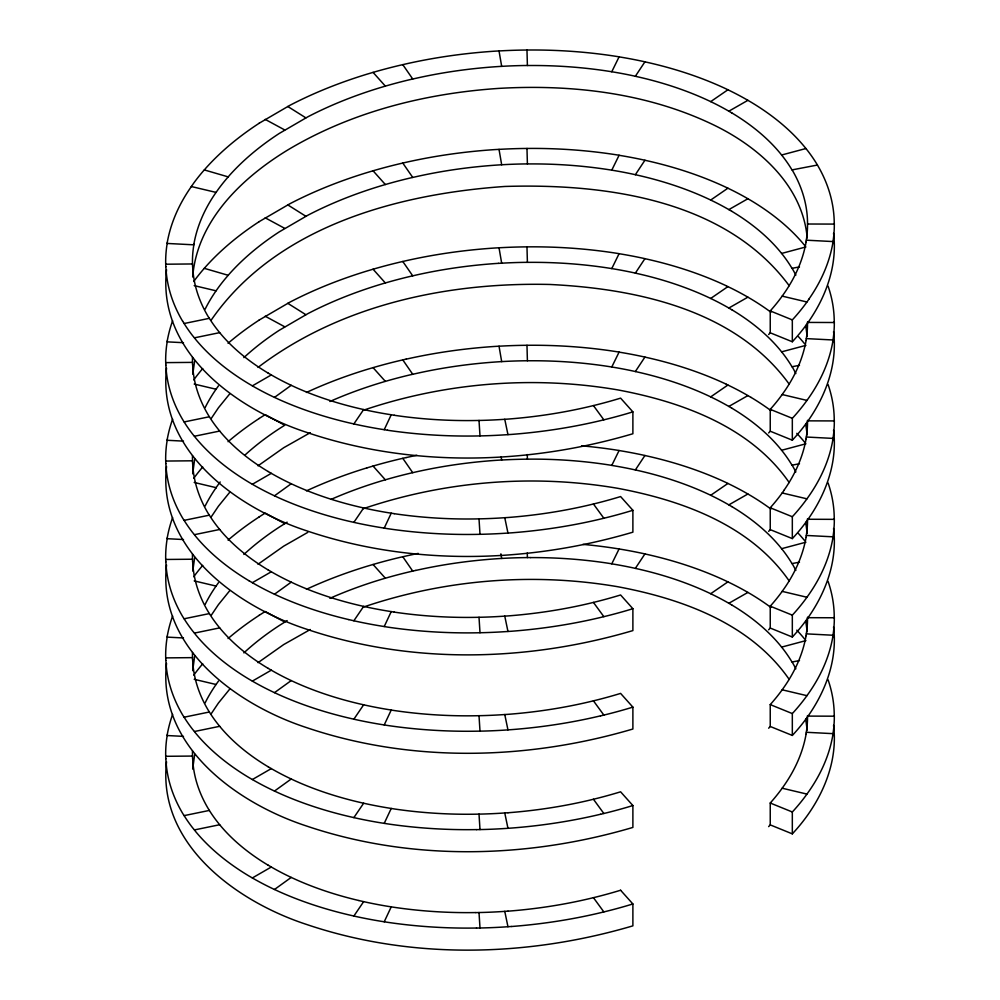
<?xml version="1.0" encoding="UTF-8"?>
<svg xmlns="http://www.w3.org/2000/svg" width="1000" height="1000" viewBox="0 0 1000 1000"><rect width="100%" height="100%" fill="white"/><g stroke="black" fill="none" stroke-linecap="round" stroke-linejoin="round"><path stroke-width="1.5" d="M807.537 321.912L807.5 325.613A308.738 178.25 0 0 1 806.587 336.75L806.012 340.462M807.537 420.325L807.5 424.038A308.738 178.25 0 0 1 806.587 435.163L806.012 438.888M807.537 518.75L807.5 522.45A308.738 178.25 0 0 1 806.587 533.587L806.012 537.3M807.537 617.175L807.5 620.875A308.738 178.25 0 0 1 806.587 632L806.012 635.725M807.537 715.588L807.5 719.287A308.738 178.25 0 0 1 806.587 730.425L806.012 734.137M834.325 223.412L834.287 227.438A335.525 193.713 0 0 1 833.288 239.537L832.663 243.575M834.325 321.838L834.287 325.863A335.525 193.713 0 0 1 833.288 337.962L832.663 342M834.325 420.25L834.287 424.275A335.525 193.713 0 0 1 833.288 436.375L832.663 440.412M834.325 518.675L834.287 522.7A335.525 193.713 0 0 1 833.288 534.8L832.663 538.837M834.325 617.087L834.287 621.112A335.525 193.713 0 0 1 833.288 633.212L832.663 637.25M834.325 715.512L834.287 719.538A335.525 193.713 0 0 1 833.288 731.637L832.663 735.675M192.675 277C197.125 220.387 242.425 177.425 288.35 149.613C351.763 111.825 425.238 93.375 498.462 88.413C571.675 84.138 647.463 92.875 714.062 125.138C758.763 146.85 802.725 185.475 807.2 237.987M192.775 374.188L194.7 360.562M192.675 473.837L194.7 458.975M192.775 571.025L194.7 557.4M192.675 670.675L194.7 655.812M192.675 769.1L194.7 754.237M166.55 269.713C157.1 352.238 236.838 409.55 306.537 432.337C411.425 467.812 527.312 464.925 632.888 433.75L632.888 411.875L620.6 398.137A345.75 199.613 0 0 1 596.5 404.825L590.363 406.325A329.538 190.263 0 0 1 507.987 419.087L501.538 419.5A311.8 180.012 0 0 1 482.225 420.375L475.8 420.513A294.025 169.762 0 0 1 394.225 415.275M166.55 368.125C157.1 450.662 236.838 507.975 306.537 530.763C411.425 566.237 527.312 563.337 632.888 532.175L632.888 510.3L620.6 496.562A345.75 199.613 0 0 1 596.5 503.25L590.363 504.738A329.538 190.263 0 0 1 507.987 517.5L501.538 517.913A311.8 180.012 0 0 1 482.225 518.787L475.8 518.925A294.025 169.762 0 0 1 394.225 513.688M166.55 466.55C157.1 549.075 236.838 606.388 306.537 629.175C411.425 664.65 527.312 661.762 632.888 630.588L632.888 608.713L620.6 594.975A345.75 199.613 0 0 1 596.5 601.663L590.363 603.162A329.538 190.263 0 0 1 507.987 615.925L501.538 616.337A311.8 180.012 0 0 1 482.225 617.212L475.8 617.35A294.025 169.762 0 0 1 394.225 612.112M166.55 564.963C157.1 647.5 236.838 704.812 306.537 727.6C411.425 763.075 527.312 760.175 632.888 729.013L632.888 707.138L620.6 693.4A345.75 199.613 0 0 1 596.5 700.088L590.363 701.575A329.538 190.263 0 0 1 507.987 714.338L501.538 714.75A311.8 180.012 0 0 1 482.225 715.625L475.8 715.763A294.025 169.762 0 0 1 394.225 710.525L388.225 709.55A277.638 160.287 0 0 1 364.637 705.025L358.888 703.713A267.262 154.3 0 0 1 295.35 682.5L290.6 680.288A262.087 151.312 0 0 1 272.488 670.875L268.212 668.363M166.55 663.388C157.1 745.913 236.838 803.225 306.537 826.012C411.425 861.488 527.312 858.6 632.888 827.425L632.888 805.55L620.6 791.812A345.75 199.613 0 0 1 596.5 798.5L590.363 800A329.538 190.263 0 0 1 507.987 812.763M166.55 761.8C157.1 844.338 236.838 901.65 306.537 924.438C411.425 959.912 527.312 957.013 632.888 925.85L632.888 903.975L620.6 890.238M167.338 242.45L166.713 246.488A334.5 193.125 0 0 0 165.675 262.625L165.787 266.637M167.338 340.875L166.713 344.913A334.5 193.125 0 0 0 165.675 361.037L165.787 365.062M193.988 243.988L193.412 247.7A307.712 177.662 0 0 0 192.463 262.538L192.562 266.238M167.338 439.288L166.713 443.325A334.5 193.125 0 0 0 165.675 459.462L165.787 463.475M167.338 537.712L166.713 541.75A334.5 193.125 0 0 0 165.675 557.875L165.787 561.9M167.338 636.125L166.713 640.163A334.5 193.125 0 0 0 165.675 656.3L165.787 660.312M167.338 734.55L166.713 738.587A334.5 193.125 0 0 0 165.675 754.712L165.787 758.737M806.012 242.05L806.587 238.325A308.738 178.25 0 0 0 807.5 227.188L807.537 223.487A289.513 167.15 0 0 0 792.113 169.887M384.225 429.688L391.238 414.762M384.225 528.1L391.238 513.175M384.225 626.525L391.238 611.6M384.225 724.95L391.238 710.013M384.225 823.363L391.238 808.438M384.225 921.787L391.238 906.85M611.775 71.75L619.075 56.863A304.425 175.75 0 0 1 644.925 61.812L635.363 76.263A277.638 160.287 0 0 0 611.775 71.75A292.162 168.675 0 0 0 530.612 65.512L524.2 65.525A309.75 178.837 0 0 0 504.9 66.175L498.462 66.537A327.65 189.163 0 0 0 415.838 78.325L409.637 79.713A344.288 198.775 0 0 0 385.35 86.125A354.425 204.625 0 0 0 307.787 116.85L279.2 133.488A354.5 204.675 0 0 0 229.737 175.1L226.75 178.562A344.3 198.775 0 0 0 218.425 189.075L215.9 192.625A327.612 189.15 0 0 0 193.912 243.988M611.775 170.162L619.075 155.287A304.425 175.75 0 0 1 644.925 160.238L635.363 174.688A277.638 160.287 0 0 0 611.775 170.162A292.162 168.675 0 0 0 530.612 163.925L524.2 163.938A309.75 178.837 0 0 0 504.9 164.587L498.462 164.963A327.65 189.163 0 0 0 415.838 176.75L409.637 178.137A344.288 198.775 0 0 0 385.35 184.537A354.425 204.625 0 0 0 307.787 215.275L279.2 231.912A354.5 204.675 0 0 0 229.737 273.525L226.75 276.975A344.3 198.775 0 0 0 218.425 287.488L215.9 291.05A327.612 189.15 0 0 0 205.162 309.125M611.775 268.587L619.075 253.7A304.425 175.75 0 0 1 644.925 258.65L635.363 273.1A277.638 160.287 0 0 0 611.775 268.587A292.162 168.675 0 0 0 530.612 262.35L524.2 262.362A309.75 178.837 0 0 0 504.9 263.012L498.462 263.375M611.775 367L619.075 352.125A304.425 175.75 0 0 1 644.925 357.075L635.363 371.525A277.638 160.287 0 0 0 611.775 367A292.162 168.675 0 0 0 530.612 360.763L524.2 360.788A309.75 178.837 0 0 0 504.9 361.425L498.462 361.8A327.65 189.163 0 0 0 415.838 373.587L409.637 374.975A344.288 198.775 0 0 0 385.35 381.375A354.425 204.625 0 0 0 329.875 401.5M635.363 469.938L644.925 455.487A304.425 175.75 0 0 0 619.075 450.538L611.775 465.425A277.638 160.287 0 0 1 635.363 469.938A267.413 154.388 0 0 1 709.425 494.663L714.062 496.95A261.988 151.263 0 0 1 727.513 504.1L731.787 506.6M619.075 548.962L611.775 563.837A277.638 160.287 0 0 1 635.363 568.362L644.925 553.913A304.425 175.75 0 0 0 619.075 548.962A318.95 184.15 0 0 0 582.913 544.375M211.213 320.087C275.887 226.562 397.05 193.938 504.9 186.462C604.913 183.375 725.337 199.412 789.188 285.712M211.213 418.512L218.425 407.788L229.762 393.812M211.213 516.925L218.425 506.2L229.762 492.238M211.213 615.35L218.425 604.625L229.762 590.65M211.213 713.763L218.425 703.037L229.762 689.075M353.862 423.938L363.65 409.55M353.862 522.362L363.65 507.962M353.862 620.775L363.65 606.388M353.862 719.2L363.65 704.8M353.862 817.613L363.65 803.225M353.862 916.038L363.65 901.637M218.425 385.913L215.9 389.462A327.612 189.15 0 0 0 205.162 407.537M215.9 487.887L218.425 484.325A344.3 198.775 0 0 1 220.188 481.975M218.425 582.75L215.9 586.3A327.612 189.15 0 0 0 205.162 604.375M218.425 681.162L215.9 684.725A327.612 189.15 0 0 0 205.162 702.8M808.975 299.137L806.25 302.975A371.812 214.662 0 0 1 794.038 318.025L792.325 319.9L792.325 341.763L770.238 332.8L770.238 310.925A345.025 199.2 0 0 0 781.575 296.962L784.1 293.412A327.612 189.15 0 0 0 806.087 242.05M784.1 490.25L781.575 493.8A345.025 199.2 0 0 1 770.238 507.762L770.238 529.637L768.65 531.375M768.65 334.538L770.238 332.8M792.325 341.763C819.287 312.925 838.6 273.562 833.55 233.263M768.65 432.95L770.238 431.213L770.238 409.35A345.025 199.2 0 0 0 781.575 395.375L784.1 391.825A327.612 189.15 0 0 0 806.087 340.475M770.238 431.213L792.325 440.188L792.325 418.312L794.038 416.45A371.812 214.662 0 0 0 806.25 401.4L808.975 397.562A354.4 204.613 0 0 0 832.738 342M792.325 440.188C819.287 411.337 838.6 371.987 833.55 331.675M770.238 529.637L792.325 538.6L792.325 516.737L794.038 514.862A371.812 214.662 0 0 0 806.25 499.812L808.975 495.975A354.4 204.613 0 0 0 832.738 440.425M792.325 538.6C819.287 509.762 838.6 470.4 833.55 430.1M768.65 629.788L770.238 628.05L770.238 606.188A345.025 199.2 0 0 0 781.575 592.212L784.1 588.663A327.612 189.15 0 0 0 806.087 537.312M770.238 628.05L792.325 637.025L792.325 615.15L794.038 613.288A371.812 214.662 0 0 0 806.25 598.237L808.975 594.4A354.4 204.613 0 0 0 832.738 538.837M792.325 637.025C819.287 608.175 838.6 568.825 833.55 528.513M768.65 728.213L770.238 726.475L770.238 704.6A345.025 199.2 0 0 0 781.575 690.638L784.1 687.087A327.612 189.15 0 0 0 806.087 635.725M770.238 726.475L792.325 735.438L792.325 713.575L794.038 711.7A371.812 214.662 0 0 0 806.25 696.65L808.975 692.812A354.4 204.613 0 0 0 832.738 637.263M792.325 735.438C819.287 706.6 838.6 667.237 833.55 626.938M768.65 826.625L770.238 824.887L770.238 803.025A345.025 199.2 0 0 0 781.575 789.05L784.1 785.5A327.612 189.15 0 0 0 806.087 734.15M770.238 824.887L792.325 833.863L792.325 811.988L794.038 810.125A371.812 214.662 0 0 0 806.25 795.075L808.975 791.237A354.4 204.613 0 0 0 832.738 735.675M792.325 833.863C819.287 805.013 838.6 765.662 833.55 725.35M258.025 367.413C340.588 304.662 447.688 282.113 549.763 284.462C636.362 288.663 735.362 309.75 789.188 384.137M258.025 465.825L283.725 447.713L310.3 432.675M258.025 564.25L283.725 546.138L307.762 532.388M258.025 662.663L283.725 644.55L310.3 629.513M274.488 397.388L291.225 385.312M274.488 495.812L291.225 483.738M274.488 594.225L291.225 582.15M274.488 692.65L291.225 680.575M274.488 791.062L291.225 778.988M274.488 889.488L291.225 877.412M710.688 101.625L727.9 89.787M710.688 200.05L727.9 188.2M710.688 298.463L727.9 286.625M710.688 396.887L727.9 385.037M710.688 495.3L727.9 483.462M710.688 593.725L727.9 581.875M259.125 123.25L289.837 105.35A381.7 220.375 0 0 1 366.875 74.212L373.288 72.312A371.075 214.237 0 0 1 399.462 65.412L406.125 63.875A354.438 204.638 0 0 1 495.525 51.125L502.525 50.763A336.538 194.3 0 0 1 523.488 50.062L530.462 50A318.95 184.15 0 0 1 619.087 56.825M259.125 221.663L289.837 203.775A381.7 220.375 0 0 1 366.875 172.638L373.288 170.725A371.075 214.237 0 0 1 399.462 163.825L406.125 162.288A354.438 204.638 0 0 1 495.525 149.55L502.525 149.188A336.538 194.3 0 0 1 523.488 148.488L530.462 148.425A318.95 184.15 0 0 1 619.087 155.238M259.125 320.087L289.837 302.188A381.7 220.375 0 0 1 366.875 271.05L373.288 269.15A371.075 214.237 0 0 1 399.462 262.25L406.125 260.712A354.438 204.638 0 0 1 495.525 247.963L502.525 247.6A336.538 194.3 0 0 1 523.488 246.9L530.462 246.838A318.95 184.15 0 0 1 619.087 253.663M259.125 418.5L265.2 414.65L284.75 425.213L279.2 428.75A354.5 204.675 0 0 0 244.775 455.225M259.125 516.925L265.2 513.062L284.75 523.638M259.125 615.337L265.2 611.487L284.75 622.05M287.137 522.163L279.2 527.163A354.5 204.675 0 0 0 243.875 554.462M287.137 620.588L279.2 625.588A354.5 204.675 0 0 0 243.875 652.887M252.362 385.863L271.312 374.925M252.362 484.275L271.312 473.338M252.362 582.7L271.312 571.763M252.362 681.112L271.312 670.175M252.362 779.538L271.312 768.6M252.362 877.95L271.312 867.013M728.838 111.2L747.887 100.325M728.838 209.613L747.887 198.75M728.838 308.038L747.887 297.162M728.838 406.45L747.887 395.588M728.838 504.875L747.887 494M728.838 603.288L747.887 592.425M363.325 410.262C444.675 382.638 533.05 375.375 617.75 389.888C681.938 401.887 750.562 426.662 789.188 482.55M363.325 508.675C444.675 481.062 533.05 473.787 617.75 488.312C681.938 500.3 750.562 525.087 789.188 580.975M363.325 607.1C444.675 579.475 533.05 572.212 617.75 586.725C681.938 598.725 750.562 623.5 789.188 679.4M366.875 467.9L373.288 465.988A371.075 214.237 0 0 1 399.462 459.087L406.125 457.55M632.888 411.875L626.712 413.725A371.825 214.675 0 0 1 607.163 419.012L600.538 420.625A356.325 205.725 0 0 1 511.463 434.412L504.475 434.862A338.587 195.475 0 0 1 483.5 435.825L476.512 435.975A320.812 185.225 0 0 1 387.512 430.25M632.888 510.3L626.712 512.137A371.825 214.675 0 0 1 607.163 517.438L600.538 519.05A356.325 205.725 0 0 1 511.463 532.837L504.475 533.288A338.587 195.475 0 0 1 483.5 534.237L476.512 534.388A320.812 185.225 0 0 1 387.512 528.663L380.925 527.587A304.425 175.75 0 0 1 355.075 522.638L348.762 521.2A294.05 169.762 0 0 1 278.85 497.85L273.625 495.412A288.875 166.788 0 0 1 253.663 485.037L248.938 482.275A291.6 168.35 0 0 1 195.525 437.7L192.65 434.15A300.25 173.35 0 0 1 184.95 423.275L182.662 419.575A315.363 182.075 0 0 1 165.875 365.05M632.888 608.713L626.712 610.562A371.825 214.675 0 0 1 607.163 615.85L600.538 617.463A356.325 205.725 0 0 1 511.463 631.25L504.475 631.7A338.587 195.475 0 0 1 483.5 632.663L476.512 632.812A320.812 185.225 0 0 1 387.512 627.087L380.925 626.013A304.425 175.75 0 0 1 355.075 621.05L348.762 619.612M632.888 707.138L626.712 708.975A371.825 214.675 0 0 1 607.163 714.275L600.538 715.888M632.888 805.55L626.712 807.4A371.825 214.675 0 0 1 607.163 812.688L600.538 814.3M632.888 903.975L626.712 905.812A371.825 214.675 0 0 1 607.163 911.112L600.538 912.725A356.325 205.725 0 0 1 511.463 926.513M781.612 155.013L805.925 148.525M781.612 253.438L805.925 246.938M781.612 351.85L805.925 345.363M781.612 450.275L805.925 443.775M781.612 548.688L805.925 542.2M781.612 647.113L805.925 640.612M406.125 359.125L399.462 360.662A371.075 214.237 0 0 0 373.288 367.575L366.875 369.475A381.7 220.375 0 0 0 306.45 392.45M415.812 570.388L409.637 571.812A344.288 198.775 0 0 0 385.35 578.212L373.062 564.475M184.137 323.525L209.363 318.325M182.662 321.15L184.95 324.85A300.25 173.35 0 0 0 192.65 335.737L194.45 337.837L219.688 332.638A264.812 152.887 0 0 0 268.175 373.125M184.137 421.95L209.363 416.75M194.45 436.25L219.688 431.05A264.812 152.887 0 0 0 268.175 471.55M184.137 520.363L209.363 515.163M165.875 463.475A315.363 182.075 0 0 0 182.587 518.013L184.95 521.688A300.25 173.35 0 0 0 192.65 532.575L194.45 534.675L219.688 529.475A264.812 152.887 0 0 0 268.175 569.963M184.137 618.787L209.363 613.587M165.875 561.888A315.363 182.075 0 0 0 182.587 616.425L184.95 620.112A300.25 173.35 0 0 0 192.65 630.988L194.45 633.088L219.688 627.888A264.812 152.887 0 0 0 268.175 668.388M184.137 717.2L209.363 712M165.875 660.312A315.363 182.075 0 0 0 182.587 714.85L184.95 718.525A300.25 173.35 0 0 0 192.65 729.412L194.45 731.513L219.688 726.312A264.812 152.887 0 0 0 268.175 766.8M184.137 815.625L209.363 810.425M165.875 758.725A315.363 182.075 0 0 0 182.587 813.263L184.95 816.95A300.25 173.35 0 0 0 192.65 827.837L194.45 829.925L219.688 824.725A264.812 152.887 0 0 0 268.175 865.225M817.425 165.037L792 169.913A274.125 158.262 0 0 0 782.9 156.625L780.312 153.4A264.812 152.887 0 0 0 731.825 112.912M799.488 266.9L792 268.337A274.125 158.262 0 0 0 782.9 255.05L780.312 251.825A264.812 152.887 0 0 0 731.825 211.325M799.488 365.325L792 366.75A274.125 158.262 0 0 0 782.9 353.462L780.312 350.238A264.812 152.887 0 0 0 731.825 309.75M799.488 463.738L792 465.175A274.125 158.262 0 0 0 782.9 451.887L780.312 448.663A264.812 152.887 0 0 0 731.825 408.162M799.488 562.163L792 563.587A274.125 158.262 0 0 0 782.9 550.3L780.312 547.075A264.812 152.887 0 0 0 731.825 506.587M799.488 660.575L792 662.013A274.125 158.262 0 0 0 782.9 648.725L780.312 645.5A264.812 152.887 0 0 0 731.825 605M507.987 812.725L501.538 813.175A311.8 180.012 0 0 1 482.225 814.05L475.8 814.188A294.025 169.762 0 0 1 394.225 808.95L388.225 807.962A277.638 160.287 0 0 1 364.637 803.45L358.888 802.138A267.262 154.3 0 0 1 295.35 780.925L290.6 778.7A262.087 151.312 0 0 1 272.488 769.287L268.212 766.787M507.987 911.137L501.538 911.587A311.8 180.012 0 0 1 482.225 912.463L475.8 912.6M511.463 926.475L504.475 926.963A338.587 195.475 0 0 1 483.5 927.913L476.512 928.062M476.512 829.65L483.5 829.5A338.587 195.475 0 0 0 504.475 828.538L511.463 828.062A356.325 205.725 0 0 0 600.513 814.262M165.725 264.212L192.5 263.962M165.725 362.625L192.5 362.388M165.725 461.05L192.5 460.8M165.725 559.462L192.5 559.225M530.612 557.562L524.2 557.625A309.75 178.837 0 0 0 504.9 558.263L498.462 558.638A327.65 189.163 0 0 0 415.838 570.425M165.725 657.887L192.5 657.638M165.725 756.3L192.5 756.062M807.525 224.013L834.312 224.088M807.525 322.425L834.312 322.512M807.525 420.85L834.312 420.925M807.525 519.263L834.312 519.35M807.525 617.688L834.312 617.762M807.525 716.1L834.312 716.188M806.3 240.188L832.975 241.562M167.188 243.45L193.863 244.825M806.3 338.612L832.975 339.975M167.188 341.863L183.487 342.7M806.3 437.025L832.975 438.4M167.188 440.288L183.487 441.125M806.3 535.45L832.975 536.812M167.188 538.7L183.487 539.538M806.3 633.862L832.975 635.237M167.188 637.125L183.487 637.962M806.3 732.288L832.975 733.65M167.188 735.537L183.487 736.375M394.25 415.238L388.225 414.288A277.638 160.287 0 0 1 364.637 409.775L358.888 408.462A267.262 154.3 0 0 1 295.35 387.25L290.6 385.025A262.087 151.312 0 0 1 272.488 375.613L268.212 373.113M387.525 430.2L380.925 429.175A304.425 175.75 0 0 1 355.075 424.212L348.762 422.775A294.05 169.762 0 0 1 278.85 399.425L273.625 396.987A288.875 166.788 0 0 1 253.663 386.613L248.938 383.85A291.6 168.35 0 0 1 195.525 339.275L194.45 337.837M394.25 513.65L388.225 512.712A277.638 160.287 0 0 1 364.637 508.188L358.888 506.875A267.262 154.3 0 0 1 295.35 485.662L290.6 483.45A262.087 151.312 0 0 1 272.488 474.038L268.212 471.525M394.25 612.075L388.225 611.125A277.638 160.287 0 0 1 364.637 606.613L358.888 605.3A267.262 154.3 0 0 1 295.35 584.087L290.6 581.862A262.087 151.312 0 0 1 272.488 572.45L268.212 569.95M358.888 900.55L364.637 901.862A277.638 160.287 0 0 0 388.225 906.388L394.25 907.325A294.025 169.762 0 0 0 475.8 912.562M782.175 296.125L806.95 302M191.287 186.525L216.062 192.4M782.175 394.538L806.95 400.412M194.2 285.625L216.062 290.812M782.175 492.962L806.95 498.837M194.2 384.05L216.062 389.237M782.175 591.375L806.95 597.25M194.2 482.463L216.062 487.65M782.175 689.8L806.95 695.675M194.2 580.887L216.062 586.075M782.175 788.213L806.95 794.087M194.2 679.3L216.062 684.488M204.3 169.925L228.212 176.887M204.3 268.337L228.212 275.3M770.238 310.925L792.325 319.9M770.238 409.35L792.325 418.312M770.238 507.762L792.325 516.737M770.238 606.188L792.325 615.15M770.238 704.6L792.325 713.575M770.238 803.025L792.325 811.988M726.375 285.887L731.525 288.375A288.775 166.725 0 0 1 746.338 296.262L751.062 299.012A291.6 168.35 0 0 1 770.9 312.188M726.375 384.3L731.525 386.8A288.775 166.725 0 0 1 746.338 394.675L751.062 397.438M265.2 119.388L284.75 129.963M265.2 217.812L284.75 228.375M265.2 316.225L284.75 326.8M731.787 112.925L727.513 110.425A261.988 151.263 0 0 0 714.062 103.263L709.4 101A267.413 154.388 0 0 0 635.337 76.287M731.787 211.337L727.513 208.837A261.988 151.263 0 0 0 714.062 201.688L709.4 199.425A267.413 154.388 0 0 0 635.337 174.7M731.787 309.762L727.513 307.262A261.988 151.263 0 0 0 714.062 300.113L709.4 297.838A267.413 154.388 0 0 0 635.337 273.125M731.787 408.175L727.513 405.675A261.988 151.263 0 0 0 714.062 398.525L709.4 396.262A267.413 154.388 0 0 0 635.337 371.538M731.787 605.013L727.513 602.513A261.988 151.263 0 0 0 714.062 595.363L709.4 593.1A267.413 154.388 0 0 0 635.337 568.375M248.938 580.688L253.663 583.45A288.875 166.788 0 0 0 273.625 593.825L278.875 596.25A294.05 169.762 0 0 0 348.762 619.6M268.212 865.2L272.488 867.712A262.087 151.312 0 0 0 290.6 877.125L295.363 879.325A267.262 154.3 0 0 0 358.9 900.537M287.75 106.463L305.863 117.85M287.75 204.875L305.863 216.262M287.75 303.3L305.863 314.688M373.062 72.375L385.35 86.125M373.062 170.8L385.35 184.537M373.062 269.212L385.35 282.962A344.288 198.775 0 0 1 409.637 276.55L415.812 275.125A327.65 189.163 0 0 1 498.45 263.337M373.062 367.638L385.35 381.375M373.062 466.05L385.35 479.8A344.288 198.775 0 0 1 409.637 473.387L415.812 471.962A327.65 189.163 0 0 1 498.45 460.175L504.9 459.85A309.75 178.837 0 0 1 524.2 459.2L530.612 459.137A292.162 168.675 0 0 1 611.8 465.375M593.438 405.575L603.85 419.825M593.438 503.988L603.85 518.237M593.438 602.413L603.85 616.663M593.438 700.825L603.85 715.075M593.438 799.25L603.85 813.5M593.438 897.663L603.85 911.912M194.45 534.675L195.5 536.125A291.6 168.35 0 0 0 248.912 580.712M194.45 633.088L195.5 634.538A291.6 168.35 0 0 0 248.912 679.125L253.663 681.875A288.875 166.788 0 0 0 273.625 692.25L278.875 694.675A294.05 169.762 0 0 0 348.762 718.012L355.075 719.475A304.425 175.75 0 0 0 380.925 724.425L387.525 725.462A320.812 185.225 0 0 0 476.512 731.188L483.5 731.075A338.587 195.475 0 0 0 504.475 730.125L511.463 729.638A356.325 205.725 0 0 0 600.513 715.85M194.45 731.513L195.5 732.962A291.6 168.35 0 0 0 248.912 777.55L253.663 780.288A288.875 166.788 0 0 0 273.625 790.662L278.875 793.088A294.05 169.762 0 0 0 348.762 816.438L355.075 817.887A304.425 175.75 0 0 0 380.925 822.85L387.525 823.875A320.812 185.225 0 0 0 476.512 829.6M194.45 829.925L195.5 831.375A291.6 168.35 0 0 0 248.912 875.962L253.663 878.713A288.875 166.788 0 0 0 273.625 889.087L278.875 891.513A294.05 169.762 0 0 0 348.762 914.85L355.075 916.312A304.425 175.75 0 0 0 380.925 921.263L387.525 922.3A320.812 185.225 0 0 0 476.512 928.025M402.788 64.638L412.725 79M402.788 163.062L412.725 177.425M402.788 261.475L412.725 275.837M402.788 359.9L412.725 374.263M402.788 458.312L412.725 472.675M402.788 556.737L412.725 571.1M504.762 419.275L507.962 434.625M504.762 517.688L507.962 533.05M504.762 616.112L507.962 631.462M504.762 714.525L507.962 729.887M504.762 812.95L507.962 828.3M504.762 911.363L507.962 926.725M805.688 325.438L807.2 336.413M805.688 423.862L807.2 434.825M805.688 522.275L807.2 533.25M805.688 620.7L807.2 631.663M805.688 719.112L807.2 730.088M499.025 50.963L501.675 66.35M499.025 149.388L501.675 164.775M499.025 247.8L501.675 263.188M499.025 346.225L501.675 361.613M501.15 456.95L501.675 460.025M500.887 553.837L501.675 558.45M479.012 420.438L480 435.9M479.012 518.862L480 534.312M479.012 617.275L480 632.737M479.012 715.7L480 731.15M479.012 814.112L480 829.575M479.012 912.537L480 927.987M526.975 50.038L527.4 65.5M526.975 148.45L527.4 163.912M526.975 246.875L527.4 262.337M526.975 345.288L527.4 360.75M527.275 454.538L527.4 459.175M527.275 552.95L527.4 557.587M192.562 364.65L192.463 360.962A307.712 177.662 0 0 1 192.5 357.262M192.562 463.075L192.463 459.375A307.712 177.662 0 0 1 192.5 455.675M192.562 561.487L192.463 557.8A307.712 177.662 0 0 1 192.5 554.1M192.562 659.912L192.463 656.213A307.712 177.662 0 0 1 192.5 652.513M192.562 758.325L192.463 754.638A307.712 177.662 0 0 1 192.5 750.938M828.075 679.812A317.162 183.113 0 0 1 834.237 715.512M770.9 607.438A291.6 168.35 0 0 0 751.087 594.263L746.338 591.512A288.775 166.725 0 0 0 731.525 583.638L726.375 581.138A294.2 169.85 0 0 0 644.912 553.938M796.787 630.163A291.6 168.35 0 0 1 804.475 638.85M418.225 553.413A354.438 204.638 0 0 0 406.15 556L399.462 557.5A371.075 214.237 0 0 0 373.288 564.412L366.875 566.312A381.7 220.375 0 0 0 306.45 589.288M228.062 638.55A381.287 220.138 0 0 1 259.15 615.35M193.75 675.15A371.087 214.237 0 0 1 202.712 663.825M167.262 734.55A354.4 204.613 0 0 1 172.613 714.425M620.6 890.238A345.75 199.613 0 0 1 596.5 896.925L590.363 898.413A329.538 190.263 0 0 1 507.987 911.175M530.612 557.6A292.162 168.675 0 0 1 611.8 563.8M792.113 661.988A289.513 167.15 0 0 1 795.85 668.838M219.688 824.725A272.838 157.525 0 0 1 210.087 811.587L208 808.213A288.575 166.612 0 0 1 192.65 758.325M329.875 598.337A354.425 204.625 0 0 1 385.337 578.2M581.562 445.825A318.95 184.15 0 0 1 619.087 450.5M219.688 726.312A272.838 157.525 0 0 1 210.087 713.162L208 709.8A288.575 166.612 0 0 1 192.65 659.912M228.062 540.138A381.287 220.138 0 0 1 259.15 516.938M331.213 499.325A354.425 204.625 0 0 1 385.337 479.775M792.113 563.575A289.513 167.15 0 0 1 795.85 570.425M828.075 581.388A317.162 183.113 0 0 1 834.237 617.087M406.15 457.587A354.438 204.638 0 0 1 416.875 455.275M644.912 455.513A294.2 169.85 0 0 1 726.413 482.7L731.525 485.213A288.775 166.725 0 0 1 746.338 493.1L751.062 495.85A291.6 168.35 0 0 1 770.9 509.025M798.4 533.462A291.6 168.35 0 0 1 804.475 540.438M306.45 490.875A381.7 220.375 0 0 1 366.875 467.887M167.262 636.125A354.4 204.613 0 0 1 172.613 616M193.75 576.737A371.087 214.237 0 0 1 202.712 565.4M167.262 537.712A354.4 204.613 0 0 1 172.613 517.587M193.75 478.312A371.087 214.237 0 0 1 202.712 466.987M406.15 359.162A354.438 204.638 0 0 1 495.525 346.388L502.525 346.025A336.538 194.3 0 0 1 523.488 345.325L530.462 345.262A318.95 184.15 0 0 1 619.087 352.075M644.912 357.1A294.2 169.85 0 0 1 726.413 384.275M751.087 397.425A291.6 168.35 0 0 1 770.9 410.6M796.787 433.325A291.6 168.35 0 0 1 804.475 442.013M828.075 482.975A317.162 183.113 0 0 1 834.237 518.675M219.688 627.888A272.838 157.525 0 0 1 210.087 614.75L208 611.375A288.575 166.612 0 0 1 192.65 561.487M792.113 465.15A289.513 167.15 0 0 1 795.85 472M205.162 505.962A327.612 189.15 0 0 1 215.975 487.9M193.75 379.9A371.087 214.237 0 0 1 202.712 368.562M828.075 384.55A317.162 183.113 0 0 1 834.237 420.25M385.337 282.938A354.425 204.625 0 0 0 307.787 313.688L279.2 330.325A354.5 204.675 0 0 0 243.875 357.625M167.262 439.288A354.4 204.613 0 0 1 172.613 419.162M228.062 343.3A381.287 220.138 0 0 1 259.15 320.1M644.912 258.675A294.2 169.85 0 0 1 726.413 285.863M798.4 336.625A291.6 168.35 0 0 1 804.475 343.6M192.65 463.075A288.575 166.612 0 0 0 207.913 512.975L210.075 516.325A272.838 157.525 0 0 0 219.688 529.475M792.113 366.725A289.513 167.15 0 0 1 795.85 373.587M806.087 438.888A327.612 189.15 0 0 1 784.025 490.225M193.75 281.475A371.087 214.237 0 0 1 202.712 270.15L205.963 266.425A381.287 220.138 0 0 1 259.15 221.675M804.475 245.175A291.6 168.35 0 0 0 751.087 200.588L746.338 197.838A288.775 166.725 0 0 0 731.525 189.963L726.375 187.463A294.2 169.85 0 0 0 644.912 160.263M167.262 340.875A354.4 204.613 0 0 1 172.613 320.75M219.688 431.05A272.838 157.525 0 0 1 210.087 417.912L208 414.538A288.575 166.612 0 0 1 192.65 364.65M792.113 268.312A289.513 167.15 0 0 1 795.85 275.163M828.075 286.137A317.162 183.113 0 0 1 834.237 321.838M182.587 321.175A315.363 182.075 0 0 1 165.875 266.637M832.738 243.588A354.4 204.613 0 0 1 808.9 299.125M192.65 266.238A288.575 166.612 0 0 0 207.913 316.137L210.075 319.488A272.838 157.525 0 0 0 219.688 332.638M167.262 242.45A354.4 204.613 0 0 1 191.1 186.912L193.75 183.062A371.087 214.237 0 0 1 202.712 171.725L205.963 168.012A381.287 220.138 0 0 1 259.15 123.263M644.912 61.837A294.2 169.85 0 0 1 726.413 89.025L731.525 91.538A288.775 166.725 0 0 1 746.338 99.425L751.062 102.175A291.6 168.35 0 0 1 804.475 146.762L807.35 150.3A300.912 173.738 0 0 1 817.337 164.875L819.475 168.612A317.162 183.113 0 0 1 834.237 223.412M228.062 441.712A381.287 220.138 0 0 1 259.15 418.512"/></g></svg>
